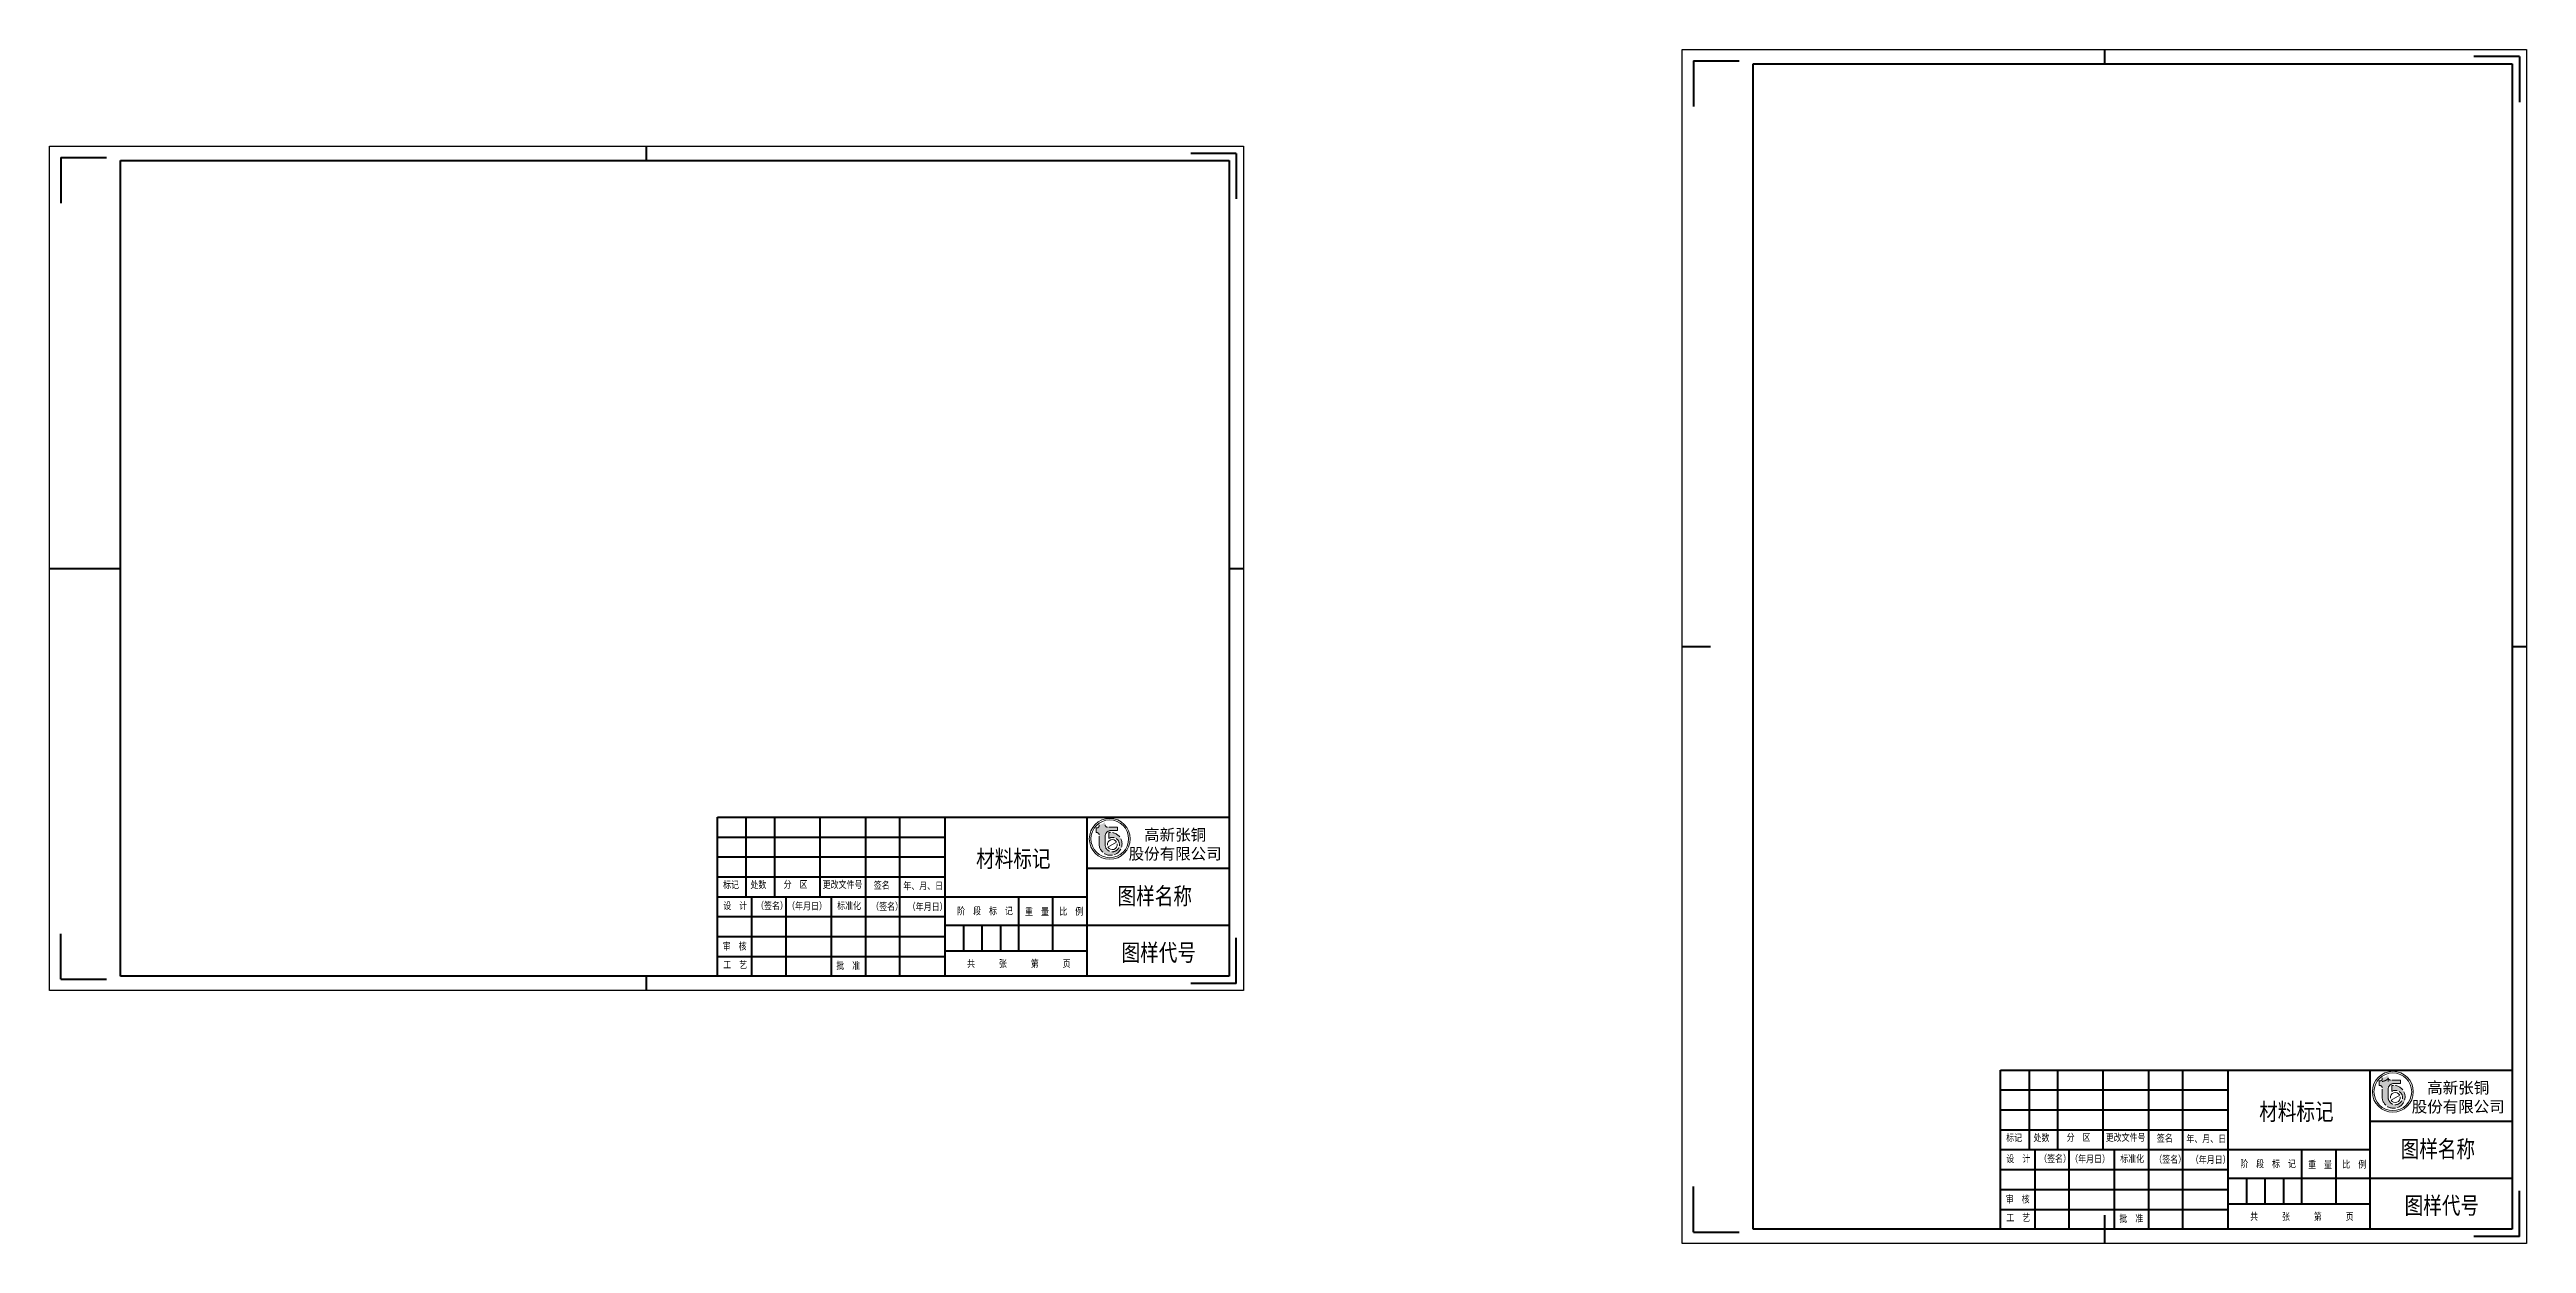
# Model space of a CAD drawing. Header units: millimetres. Extents: x 0 to 5382, y 0 to 2744.
# Drawn here: x 4510 to 5382, y 1657 to 2077 of the extents above; entities that cross this region are included whole.
import ezdxf

# ---------------------------------------------------------------- set-up
doc = ezdxf.new("R2010")
doc.units = ezdxf.units.MM
doc.header["$LTSCALE"] = 0.25
doc.linetypes.add('ACAD_ISO02W100', pattern=[15, 12, -3])
for name, color, linetype, lineweight in [('总内框线', 7, 'Continuous', 50), ('总外框线', 7, 'Continuous', 30), ('标注层', 3, 'Continuous', 25), ('粗实线', 7, 'Continuous', 50), ('虚线层', 4, 'ACAD_ISO02W100', 25)]:
    doc.layers.add(name, color=color, linetype=linetype, lineweight=lineweight)
doc.styles.get("Standard").update_dxf_attribs({"font": 'arial.ttf'})
doc.styles.add('陈杰（2）', font='gbenor.shx', dxfattribs={"width": 0.8, "bigfont": 'gbcbig.shx'})

# ---------------------------------------------------------------- blocks, each defined once
blk = doc.blocks.new('A3')
at = {"layer": '虚线层', "linetype": 'Continuous', "lineweight": 18}
for points in [[(4878.65, 1801.63), (4878.85, 1801.63), (4878.98, 1801.62), (4879.1, 1801.59), (4879.22, 1801.54), (4879.32, 1801.47), (4879.42, 1801.39), (4879.5, 1801.29), (4879.57, 1801.19), (4879.62, 1801.07), (4879.65, 1800.95), (4879.66, 1800.82), (4879.66, 1797.39), (4879.75, 1796.75), (4879.94, 1796.13), (4880.23, 1795.56), (4880.61, 1795.04), (4881.07, 1794.58), (4881.59, 1794.21), (4882.17, 1793.92), (4882.78, 1793.73), (4883.42, 1793.63), (4884.07, 1793.65), (4884.7, 1793.76), (4885.31, 1793.97), (4885.88, 1794.28), (4886.39, 1794.68), (4886.83, 1795.15), (4887.18, 1795.68), (4887.45, 1796.27), (4887.63, 1796.89), (4887.7, 1797.53), (4887.66, 1798.17), (4887.53, 1798.81), (4887.3, 1799.41), (4886.97, 1799.96), (4886.56, 1800.46), (4886.07, 1800.88), (4885.53, 1801.23), (4884.93, 1801.48), (4884.31, 1801.63), (4883.66, 1801.68), (4883.02, 1801.63), (4883.02, 1799.57), (4883.39, 1799.74), (4883.79, 1799.85), (4884.2, 1799.9), (4884.61, 1799.88), (4885.01, 1799.79), (4885.39, 1799.64), (4885.75, 1799.43), (4886.06, 1799.17), (4886.33, 1798.85), (4886.54, 1798.5), (4886.69, 1798.12), (4886.78, 1797.71), (4886.8, 1797.3), (4886.75, 1796.9), (4886.64, 1796.5), (4886.46, 1796.13), (4886.23, 1795.79), (4885.94, 1795.49), (4885.61, 1795.25), (4885.24, 1795.06), (4884.85, 1794.94), (4884.44, 1794.88), (4884.03, 1794.88), (4883.63, 1794.96), (4883.24, 1795.09), (4882.88, 1795.29), (4882.56, 1795.55), (4882.28, 1795.85), (4882.06, 1796.2), (4881.9, 1796.58), (4881.8, 1796.98), (4881.76, 1797.39), (4881.76, 1800.32), (4881.8, 1800.71), (4881.92, 1801.09), (4882.1, 1801.44), (4882.35, 1801.74), (4882.66, 1801.99), (4883.01, 1802.18), (4883.38, 1802.29), (4883.78, 1802.33), (4886.07, 1802.33), (4886.07, 1803.54), (4882.57, 1803.54), (4882.44, 1803.55), (4882.32, 1803.58), (4882.2, 1803.63), (4882.1, 1803.69), (4882, 1803.77), (4881.92, 1803.87), (4881.85, 1803.98), (4881.8, 1804.09), (4881.77, 1804.22), (4881.76, 1804.34), (4881.76, 1805.35), (4880.66, 1804.61), (4879.66, 1804.34), (4879.66, 1804.04), (4879.65, 1803.91), (4879.62, 1803.79), (4879.57, 1803.68), (4879.5, 1803.57), (4879.42, 1803.47), (4879.32, 1803.39), (4879.22, 1803.32), (4879.1, 1803.28), (4878.98, 1803.25), (4878.85, 1803.24), (4878.65, 1803.24)], [(5330.02, 1712.65), (5330.23, 1712.65), (5330.35, 1712.64), (5330.47, 1712.61), (5330.59, 1712.56), (5330.7, 1712.49), (5330.79, 1712.41), (5330.88, 1712.32), (5330.94, 1712.21), (5330.99, 1712.09), (5331.02, 1711.97), (5331.03, 1711.84), (5331.03, 1708.41), (5331.12, 1707.77), (5331.32, 1707.16), (5331.61, 1706.58), (5331.99, 1706.06), (5332.44, 1705.6), (5332.97, 1705.23), (5333.54, 1704.94), (5334.16, 1704.75), (5334.8, 1704.66), (5335.44, 1704.67), (5336.08, 1704.78), (5336.68, 1705), (5337.25, 1705.3), (5337.76, 1705.7), (5338.2, 1706.17), (5338.56, 1706.71), (5338.83, 1707.29), (5339, 1707.91), (5339.07, 1708.55), (5339.04, 1709.2), (5338.91, 1709.83), (5338.67, 1710.43), (5338.35, 1710.98), (5337.93, 1711.48), (5337.45, 1711.91), (5336.9, 1712.25), (5336.31, 1712.5), (5335.68, 1712.65), (5335.04, 1712.7), (5334.4, 1712.65), (5334.4, 1710.59), (5334.77, 1710.76), (5335.16, 1710.88), (5335.57, 1710.92), (5335.98, 1710.9), (5336.39, 1710.82), (5336.77, 1710.67), (5337.12, 1710.45), (5337.43, 1710.19), (5337.7, 1709.87), (5337.91, 1709.52), (5338.06, 1709.14), (5338.15, 1708.74), (5338.17, 1708.33), (5338.12, 1707.92), (5338.01, 1707.52), (5337.83, 1707.15), (5337.6, 1706.81), (5337.31, 1706.52), (5336.98, 1706.27), (5336.62, 1706.08), (5336.23, 1705.96), (5335.82, 1705.9), (5335.41, 1705.9), (5335, 1705.98), (5334.62, 1706.12), (5334.26, 1706.32), (5333.94, 1706.57), (5333.66, 1706.88), (5333.44, 1707.22), (5333.27, 1707.6), (5333.17, 1708), (5333.14, 1708.41), (5333.14, 1711.34), (5333.18, 1711.73), (5333.29, 1712.11), (5333.48, 1712.46), (5333.73, 1712.76), (5334.03, 1713.01), (5334.38, 1713.2), (5334.76, 1713.31), (5335.15, 1713.35), (5337.44, 1713.35), (5337.44, 1714.56), (5333.94, 1714.56), (5333.82, 1714.57), (5333.7, 1714.6), (5333.58, 1714.65), (5333.47, 1714.71), (5333.37, 1714.8), (5333.29, 1714.89), (5333.23, 1715), (5333.18, 1715.12), (5333.15, 1715.24), (5333.14, 1715.37), (5333.14, 1716.37), (5332.03, 1715.63), (5331.03, 1715.37), (5331.03, 1715.06), (5331.02, 1714.94), (5330.99, 1714.81), (5330.94, 1714.7), (5330.88, 1714.59), (5330.79, 1714.49), (5330.7, 1714.41), (5330.59, 1714.35), (5330.47, 1714.3), (5330.35, 1714.27), (5330.23, 1714.26), (5330.02, 1714.26)]]:
    blk.add_hatch(color=1, dxfattribs=at).paths.add_polyline_path(points)
for p, q in [((4925.41, 2038.06), (4925.41, 1853.06)), ((4745.41, 1807.06), (4925.41, 1807.06)), ((4745.41, 1751.06), (4745.41, 1807.06)), ((4755.41, 1807.06), (4755.41, 1779.06)), ((4765.41, 1807.06), (4765.41, 1779.06)), ((4781.41, 1807.06), (4781.41, 1779.06)), ((4797.41, 1807.06), (4797.41, 1779.06)), ((4809.41, 1807.06), (4809.41, 1751.06)), ((4825.41, 1807.06), (4825.41, 1751.06)), ((4875.41, 1751.06), (4875.41, 1807.06)), ((4925.41, 1807.06), (4925.41, 1751.06)), ((4745.41, 1800.06), (4825.41, 1800.06)), ((4745.41, 1793.06), (4825.41, 1793.06)), ((4875.41, 1789.06), (4925.41, 1789.06)), ((4745.41, 1786.06), (4825.41, 1786.06)), ((4745.41, 1779.06), (4875.41, 1779.06)), ((4757.41, 1779.06), (4757.41, 1751.06)), ((4769.41, 1779.06), (4769.41, 1751.06)), ((4785.41, 1779.06), (4785.41, 1751.06)), ((4797.41, 1779.06), (4797.41, 1751.06)), ((4851.41, 1760.06), (4851.41, 1779.06)), ((4863.41, 1760.06), (4863.41, 1779.06)), ((4745.41, 1772.06), (4825.41, 1772.06)), ((4825.41, 1769.06), (4875.41, 1769.06)), ((4831.91, 1769.06), (4831.91, 1760.06)), ((4838.41, 1769.06), (4838.41, 1760.06)), ((4844.91, 1769.06), (4844.91, 1760.06)), ((4875.41, 1769.06), (4925.41, 1769.06)), ((4745.41, 1765.06), (4825.41, 1765.06)), ((4745.41, 1758.06), (4825.41, 1758.06)), ((4825.41, 1760.06), (4875.41, 1760.06)), ((4925.41, 1751.06), (4745.41, 1751.06)), ((5196.78, 1718.08), (5376.78, 1718.08)), ((5196.78, 1662.08), (5196.78, 1718.08)), ((5206.78, 1718.08), (5206.78, 1690.08)), ((5216.78, 1718.08), (5216.78, 1690.08)), ((5232.78, 1718.08), (5232.78, 1690.08)), ((5248.78, 1718.08), (5248.78, 1690.08)), ((5260.78, 1718.08), (5260.78, 1662.08)), ((5276.78, 1718.08), (5276.78, 1662.08)), ((5326.78, 1662.08), (5326.78, 1718.08)), ((5376.78, 1718.08), (5376.78, 1662.08)), ((5196.78, 1711.08), (5276.78, 1711.08)), ((5196.78, 1704.08), (5276.78, 1704.08)), ((5326.78, 1700.08), (5376.78, 1700.08)), ((5196.78, 1697.08), (5276.78, 1697.08)), ((5196.78, 1690.08), (5326.78, 1690.08)), ((5196.78, 1683.08), (5276.78, 1683.08)), ((5208.78, 1690.08), (5208.78, 1662.08)), ((5220.78, 1690.08), (5220.78, 1662.08)), ((5236.78, 1690.08), (5236.78, 1662.08)), ((5248.78, 1690.08), (5248.78, 1662.08)), ((5302.78, 1671.08), (5302.78, 1690.08)), ((5314.78, 1671.08), (5314.78, 1690.08)), ((5196.78, 1676.08), (5276.78, 1676.08)), ((5276.78, 1680.08), (5326.78, 1680.08)), ((5283.28, 1680.08), (5283.28, 1671.08)), ((5289.78, 1680.08), (5289.78, 1671.08)), ((5296.28, 1680.08), (5296.28, 1671.08)), ((5326.78, 1680.08), (5376.78, 1680.08)), ((5196.78, 1669.08), (5276.78, 1669.08)), ((5276.78, 1671.08), (5326.78, 1671.08)), ((5376.78, 1662.08), (5196.78, 1662.08))]:
    blk.add_line(p, q)
at = {"layer": '总内框线'}
for p, q in [((5233.28, 2077.08), (5233.28, 2072.08)), ((5379.28, 2074.58), (5363.28, 2074.58)), ((5379.28, 2074.58), (5379.28, 2058.58)), ((5088.78, 2073.08), (5104.78, 2073.08)), ((5088.78, 2073.08), (5088.78, 2057.08)), ((5109.78, 2072.08), (5376.78, 2072.08)), ((5109.78, 1662.08), (5109.78, 2072.08)), ((5376.78, 2072.08), (5376.78, 1667.08)), ((4514.41, 2039.06), (4514.41, 2023.06)), ((4514.41, 2039.06), (4530.41, 2039.06)), ((4720.41, 2038.06), (4720.41, 2043.06)), ((4927.91, 2040.56), (4911.91, 2040.56)), ((4927.91, 2040.56), (4927.91, 2024.56)), ((4535.41, 1751.06), (4535.41, 2038.06)), ((4535.41, 2038.06), (4925.41, 2038.06)), ((4925.41, 2033.06), (4925.41, 1756.06)), ((4510.41, 1894.56), (4535.41, 1894.56)), ((4925.41, 1894.56), (4930.41, 1894.56)), ((5084.78, 1867.08), (5094.78, 1867.08)), ((5376.78, 1867.08), (5381.78, 1867.08)), ((4514.41, 1750.06), (4514.41, 1766.06)), ((4927.91, 1748.56), (4927.91, 1764.56)), ((4514.41, 1750.06), (4530.41, 1750.06)), ((4920.41, 1751.06), (4535.41, 1751.06)), ((4720.41, 1746.06), (4720.41, 1751.06)), ((4927.91, 1748.56), (4911.91, 1748.56)), ((5088.78, 1661.08), (5088.78, 1677.08)), ((5379.28, 1659.58), (5379.28, 1675.58)), ((5233.28, 1667.08), (5233.28, 1657.08)), ((5088.78, 1661.08), (5104.78, 1661.08)), ((5371.78, 1662.08), (5109.78, 1662.08)), ((5379.28, 1659.58), (5363.28, 1659.58))]:
    blk.add_line(p, q, dxfattribs=at)
at = {"layer": '总外框线'}
for p, q in [((5084.78, 2077.08), (5381.78, 2077.08)), ((5084.78, 1657.08), (5084.78, 2077.08)), ((5381.78, 2077.08), (5381.78, 1657.08)), ((4510.41, 1746.06), (4510.41, 2043.06)), ((4510.41, 2043.06), (4930.41, 2043.06)), ((4930.41, 2043.06), (4930.41, 1746.06)), ((4930.41, 1746.06), (4510.41, 1746.06)), ((5381.78, 1657.08), (5084.78, 1657.08))]:
    blk.add_line(p, q, dxfattribs=at)
at = {"layer": '虚线层', "color": 1, "lineweight": 18}
for p, q in [((4879.66, 1804.04), (4879.66, 1804.34)), ((4878.65, 1803.24), (4878.65, 1801.63)), ((4878.85, 1803.24), (4878.65, 1803.24)), ((4878.85, 1801.63), (4878.65, 1801.63)), ((4879.66, 1797.39), (4879.66, 1800.82)), ((4881.76, 1797.39), (4881.76, 1800.32)), ((4886.07, 1803.54), (4882.57, 1803.54)), ((4883.02, 1801.63), (4883.02, 1799.57)), ((4886.07, 1802.33), (4883.78, 1802.33)), ((4886.07, 1802.33), (4886.07, 1803.54)), ((5330.02, 1714.26), (5330.02, 1712.65)), ((5330.23, 1714.26), (5330.02, 1714.26)), ((5330.23, 1712.65), (5330.02, 1712.65)), ((5331.03, 1715.06), (5331.03, 1715.37)), ((5331.03, 1708.41), (5331.03, 1711.84)), ((5333.14, 1714.08), (5333.14, 1715.09)), ((5333.14, 1708.41), (5333.14, 1711.34)), ((5337.44, 1714.56), (5333.94, 1714.56)), ((5334.4, 1712.65), (5334.4, 1710.59)), ((5337.44, 1713.35), (5335.15, 1713.35)), ((5337.44, 1713.35), (5337.44, 1714.56))]:
    blk.add_line(p, q, dxfattribs=at)
at = {"layer": '虚线层', "color": 1, "linetype": 'Continuous', "lineweight": 18}
for p, q in [((4882.76, 1796.51), (4885.81, 1798.27)), ((5334.13, 1707.53), (5337.18, 1709.29))]:
    blk.add_line(p, q, dxfattribs=at)
for centre, radius in [((4883.39, 1799.43), 7.2), ((4883.39, 1799.43), 6.64), ((5334.77, 1710.46), 7.2), ((5334.77, 1710.46), 6.64)]:
    blk.add_circle(centre, radius, dxfattribs=at)
at = {"layer": '虚线层', "color": 1, "lineweight": 18}
for centre, radius, start, end in [((4878.85, 1804.04), 0.805, 270, 0), ((4882.57, 1804.34), 0.805, 180, 270), ((4878.85, 1800.82), 0.805, 0, 90), ((4883.67, 1797.65), 4.03, 183.78381, 99.29956), ((4883.78, 1800.32), 2.01, 90, 180), ((4884.28, 1797.39), 2.52, 180, 120), ((5330.23, 1715.06), 0.805, 270, 0), ((5330.23, 1711.84), 0.805, 0, 90), ((5335.05, 1708.67), 4.03, 183.78381, 99.29956), ((5333.94, 1715.37), 0.805, 180, 270), ((5335.15, 1711.34), 2.01, 90, 180), ((5335.66, 1708.41), 2.52, 180, 120)]:
    blk.add_arc(centre, radius, start, end, dxfattribs=at)
at = {"layer": '虚线层', "color": 1, "linetype": 'Continuous', "lineweight": 18}
for centre, start, end in [((4884.28, 1797.39), 30, 187.49188), ((4884.28, 1797.39), 210, 7.49188), ((5335.66, 1708.41), 30, 187.49188), ((5335.66, 1708.41), 210, 7.49188)]:
    blk.add_arc(centre, 1.76, start, end, dxfattribs=at)
at = {"layer": '虚线层', "color": 1, "lineweight": 18}
blk.add_spline([(5333.14, 1715.09), (5332.04, 1714.34), (5331.04, 1714.08)], degree=3, dxfattribs=at)
at = {"width": 93.0193, "attachment_point": 1, "style": '陈杰（2）'}
for s, insert, char_height in [('{\\fSimSun|b0|i0|c134|p2;材料标记}', (4836.37, 1795.42), 6), ('{\\fSimSun|b0|i0|c134|p2;标记}', (4747.36, 1784.5), 2.5), ('{\\fSimSun|b0|i0|c134|p2;处数}', (4756.98, 1784.52), 2.5), ('{\\fSimSun|b0|i0|c134|p2;分\u3000区}', (4768.64, 1784.64), 2.5), ('{\\fSimSun|b0|i0|c134|p2;更改文件号}', (4782.38, 1784.59), 2.5), ('{\\fSimSun|b0|i0|c134|p2;签名}', (4800.36, 1784.33), 2.5), ('{\\fSimSun|b0|i0|c134|p2;年、月、日}', (4810.76, 1784.13), 2.5), ('{\\fSimSun|b0|i0|c134|p2;图样名称}', (4886.14, 1782.3), 6), ('{\\fSimSun|b0|i0|c134|p2;设\u3000计}', (4747.42, 1777.16), 2.5), ('{\\fSimSun|b0|i0|c134|p2;（签名）}', (4758.96, 1777.16), 2.5), ('{\\fSimSun|b0|i0|c134|p2;\u3000（年月日）}', (4767.09, 1777.05), 2.5), ('{\\fSimSun|b0|i0|c134|p2;标准化}', (4787.49, 1777.15), 2.5), ('{\\fSimSun|b0|i0|c134|p2;（签名）}', (4799.46, 1776.9), 2.5), ('{\\fSimSun|b0|i0|c134|p2;（年月日）}', (4812.33, 1776.8), 2.5), ('{\\fSimSun|b0|i0|c134|p2;阶\u3000段\u3000标\u3000记}', (4829.71, 1775.31), 2.5), ('{\\fSimSun|b0|i0|c134|p2;重\u3000量}', (4853.59, 1775.08), 2.5), ('{\\fSimSun|b0|i0|c134|p2;比\u3000例}', (4865.64, 1775.15), 2.5), ('{\\fSimSun|b0|i0|c134|p2;审\u3000核}', (4747.22, 1762.89), 2.5), ('{\\fSimSun|b0|i0|c134|p2;图样代号}', (4887.54, 1762.42), 6), ('{\\fSimSun|b0|i0|c134|p2;工\u3000艺}', (4747.42, 1756.41), 2.5), ('{\\fSimSun|b0|i0|c134|p2;批\u3000准}', (4787.19, 1756.09), 2.5), ('{\\fSimSun|b0|i0|c134|p2;共\u3000\u3000\u3000张\u3000\u3000\u3000第\u3000\u3000\u3000页}', (4833.2, 1756.79), 2.5), ('{\\fSimSun|b0|i0|c134|p2;材料标记}', (5287.75, 1706.44), 6), ('{\\fSimSun|b0|i0|c134|p2;标记}', (5198.74, 1695.52), 2.5), ('{\\fSimSun|b0|i0|c134|p2;处数}', (5208.36, 1695.54), 2.5), ('{\\fSimSun|b0|i0|c134|p2;分\u3000区}', (5220.02, 1695.66), 2.5), ('{\\fSimSun|b0|i0|c134|p2;更改文件号}', (5233.75, 1695.61), 2.5), ('{\\fSimSun|b0|i0|c134|p2;签名}', (5251.74, 1695.35), 2.5), ('{\\fSimSun|b0|i0|c134|p2;年、月、日}', (5262.13, 1695.16), 2.5), ('{\\fSimSun|b0|i0|c134|p2;图样名称}', (5337.51, 1693.32), 6), ('{\\fSimSun|b0|i0|c134|p2;设\u3000计}', (5198.79, 1688.18), 2.5), ('{\\fSimSun|b0|i0|c134|p2;（签名）}', (5210.34, 1688.18), 2.5), ('{\\fSimSun|b0|i0|c134|p2;\u3000（年月日）}', (5218.46, 1688.07), 2.5), ('{\\fSimSun|b0|i0|c134|p2;标准化}', (5238.87, 1688.17), 2.5), ('{\\fSimSun|b0|i0|c134|p2;（签名）}', (5250.84, 1687.92), 2.5), ('{\\fSimSun|b0|i0|c134|p2;（年月日）}', (5263.7, 1687.82), 2.5), ('{\\fSimSun|b0|i0|c134|p2;阶\u3000段\u3000标\u3000记}', (5281.08, 1686.34), 2.5), ('{\\fSimSun|b0|i0|c134|p2;重\u3000量}', (5304.97, 1686.11), 2.5), ('{\\fSimSun|b0|i0|c134|p2;比\u3000例}', (5317.02, 1686.18), 2.5), ('{\\fSimSun|b0|i0|c134|p2;审\u3000核}', (5198.59, 1673.91), 2.5), ('{\\fSimSun|b0|i0|c134|p2;图样代号}', (5338.91, 1673.44), 6), ('{\\fSimSun|b0|i0|c134|p2;工\u3000艺}', (5198.79, 1667.43), 2.5), ('{\\fSimSun|b0|i0|c134|p2;批\u3000准}', (5238.56, 1667.11), 2.5), ('{\\fSimSun|b0|i0|c134|p2;共\u3000\u3000\u3000张\u3000\u3000\u3000第\u3000\u3000\u3000页}', (5284.58, 1667.81), 2.5)]:
    blk.add_mtext(s, dxfattribs=dict(at, insert=insert, char_height=char_height))
at = {"layer": '标注层', "char_height": 4, "attachment_point": 5, "rotation": 0.03095}
for insert in [(4906.39, 1797.29), (5357.77, 1708.31)]:
    blk.add_mtext('{\\fKaiTi_GB2312|b0|i0|c134|p49;高新张铜\\P股份有限公司}', dxfattribs=dict(at, insert=insert))

msp = doc.modelspace()

# ---------------------------------------------------------------- block references
at = {"layer": '粗实线'}
msp.add_blockref('A3', (0, 0), dxfattribs=at)

doc.saveas('drawing.dxf')
